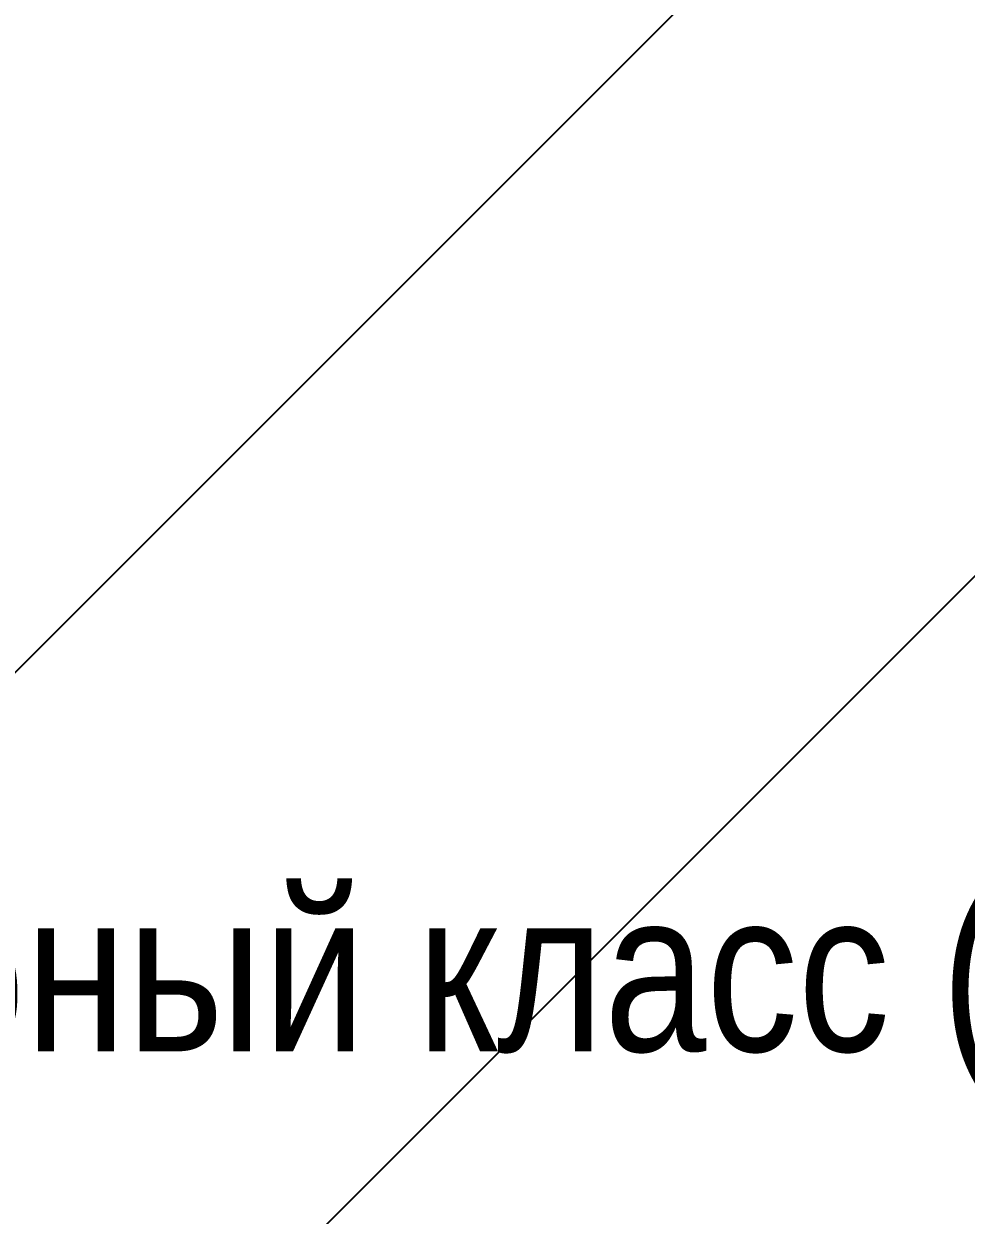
# Model space of a CAD drawing. Header units: millimetres. Extents: x 538266 to 1167394, y 114608 to 637157.
# Drawn here: x 1047548 to 1049018, y 511913 to 513772 of the extents above; entities that cross this region are included whole.
import ezdxf
from ezdxf.enums import TextEntityAlignment as Align

# ---------------------------------------------------------------- set-up
doc = ezdxf.new("R2010")
doc.units = ezdxf.units.MM
doc.layers.get('Defpoints').update_dxf_attribs({"color": 140})
doc.layers.add('0) шт стен 3 эт', color=150, linetype='Continuous', lineweight=60)
doc.layers.add('АР_площадь пом', color=5, linetype='Continuous', lineweight=5)
doc.layers.add('A-AREA', color=7, linetype='Continuous', lineweight=15, true_color=0x7f7f7f)
doc.layers.add('ФВ-5', color=7, linetype='Continuous')
doc.styles.add('style1', font='ARIALN.TTF')

# ---------------------------------------------------------------- blocks, each defined once
blk = doc.blocks.new('MOK-МаркаПомещения1')
at = {"layer": 'A-AREA', "color": 0, "style": 'style1'}
blk.add_attdef('АР-ПОМЕЩЕНИЕ:ПЛОЩАДЬ', text='', height=3, dxfattribs=at).set_placement((0, 0), align=Align.MIDDLE)
at = {"layer": 'Defpoints', "style": 'style1', "flags": 8}
blk.add_attdef('АР-ПОМЕЩЕНИЕ:НАИМЕНОВАНИЕ', text='', height=1, dxfattribs=at).set_placement((0, 2.9556), align=Align.MIDDLE)
blk = doc.blocks.new('*U624')
at = {"layer": 'АР_площадь пом', "color": 5, "linetype": 'Continuous', "lineweight": 5}
ref = blk.add_blockref('MOK-МаркаПомещения1', (0, 0), dxfattribs=dict(at, xscale=100, yscale=100, zscale=100))
ref.add_attrib('АР-ПОМЕЩЕНИЕ:НАИМЕНОВАНИЕ', 'Учебный класс (2-4 классы)', dxfattribs={"layer": 'Defpoints', "height": 100, "style": 'style1'}).set_placement((0, 295.56), align=Align.MIDDLE)
blk = doc.blocks.new('3_этаж1')
at = {"layer": 'АР_площадь пом', "color": 5, "linetype": 'Continuous', "lineweight": 5, "xscale": 2.5, "yscale": 2.5}
blk.add_blockref('*U624', (686705, 511527.3), dxfattribs=at)

msp = doc.modelspace()

# ---------------------------------------------------------------- hatches: boundary and pattern name
at = {"layer": 'ФВ-5'}
h = msp.add_hatch(dxfattribs=at)
h.set_pattern_fill('ANSI31', color=3, scale=300, style=0)
h.paths.add_polyline_path([(1054123.6, 541968.7), (1046553.6, 541968.7), (1046553.6, 510388.7), (1054123.6, 510388.7)])

# ---------------------------------------------------------------- block references
at = {"layer": '0) шт стен 3 эт', "color": 5, "lineweight": 25}
msp.add_blockref('3_этаж1', (362050, 0), dxfattribs=at)

doc.saveas('drawing.dxf')
